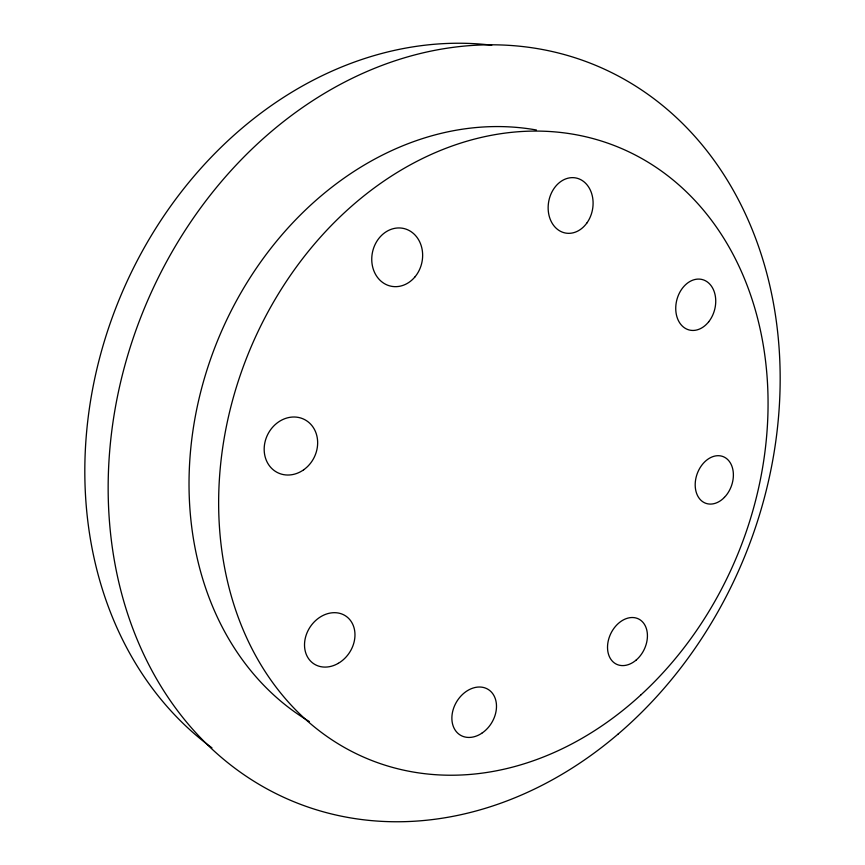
<?xml version="1.0" encoding="UTF-8"?>
<svg xmlns="http://www.w3.org/2000/svg" width="865" height="865" viewBox="0 0 865 865"><rect width="100%" height="100%" fill="white"/><g stroke="black" fill="none" stroke-linecap="round" stroke-linejoin="round"><path stroke-width="1.3" d="M309.335 721.529A320.31 260.57 -68 0 1 214.682 347.914A320.31 260.57 -68 0 1 536.441 130.01M211.957 747.847A387.012 320.234 -68 0 1 117.456 303.799A387.012 320.234 -68 0 1 491.742 45.207M636.121 660.103A25.193 18.5 -64 0 0 638.727 619.026A25.193 18.5 -64 0 0 607.576 645.549A25.193 18.5 -64 0 0 636.121 660.103M481.762 733.271A26.761 20.436 -58.8 0 0 488.574 689.675A26.761 20.436 -58.8 0 0 452.222 713.755A26.761 20.436 -58.8 0 0 481.762 733.271M338.312 663.325A28.74 23.474 -56.1 0 0 346.011 616.194A28.74 23.474 -56.1 0 0 304.913 640.132A28.74 23.474 -56.1 0 0 338.312 663.325M303.615 469.836A29.767 25.896 -63 0 0 304.945 419.763A29.767 25.896 -63 0 0 264.182 448.438A29.767 25.896 -63 0 0 303.615 469.836M414.789 277.103A29.551 25.226 -77.4 0 0 404.344 228.63A29.551 25.226 -77.4 0 0 372.469 266.161A29.551 25.226 -77.4 0 0 414.789 277.103M586.794 223.116A28.037 22.274 -79.5 0 0 576.068 177.995A28.037 22.274 -79.5 0 0 549.005 215.353A28.037 22.274 -79.5 0 0 586.794 223.116M708.705 321.78A26.058 19.527 -75.4 0 0 702.445 279.59A26.058 19.527 -75.4 0 0 676.062 312.925A26.058 19.527 -75.4 0 0 708.705 321.78M724.416 497.375A24.912 18.176 -69.8 0 0 723.248 456.655A24.912 18.176 -69.8 0 0 695.201 485.633A24.912 18.176 -69.8 0 0 724.416 497.375M640.705 695.082A330.538 264.495 -68 0 0 620.443 148.045A330.538 264.495 -68 0 0 218.888 516.318A330.538 264.495 -68 0 0 640.705 695.082M618.021 734.147A397.911 324.786 -68 0 0 606.203 70A397.911 324.786 -68 0 0 108.222 495.699A397.911 324.786 -68 0 0 618.021 734.147"/></g></svg>
